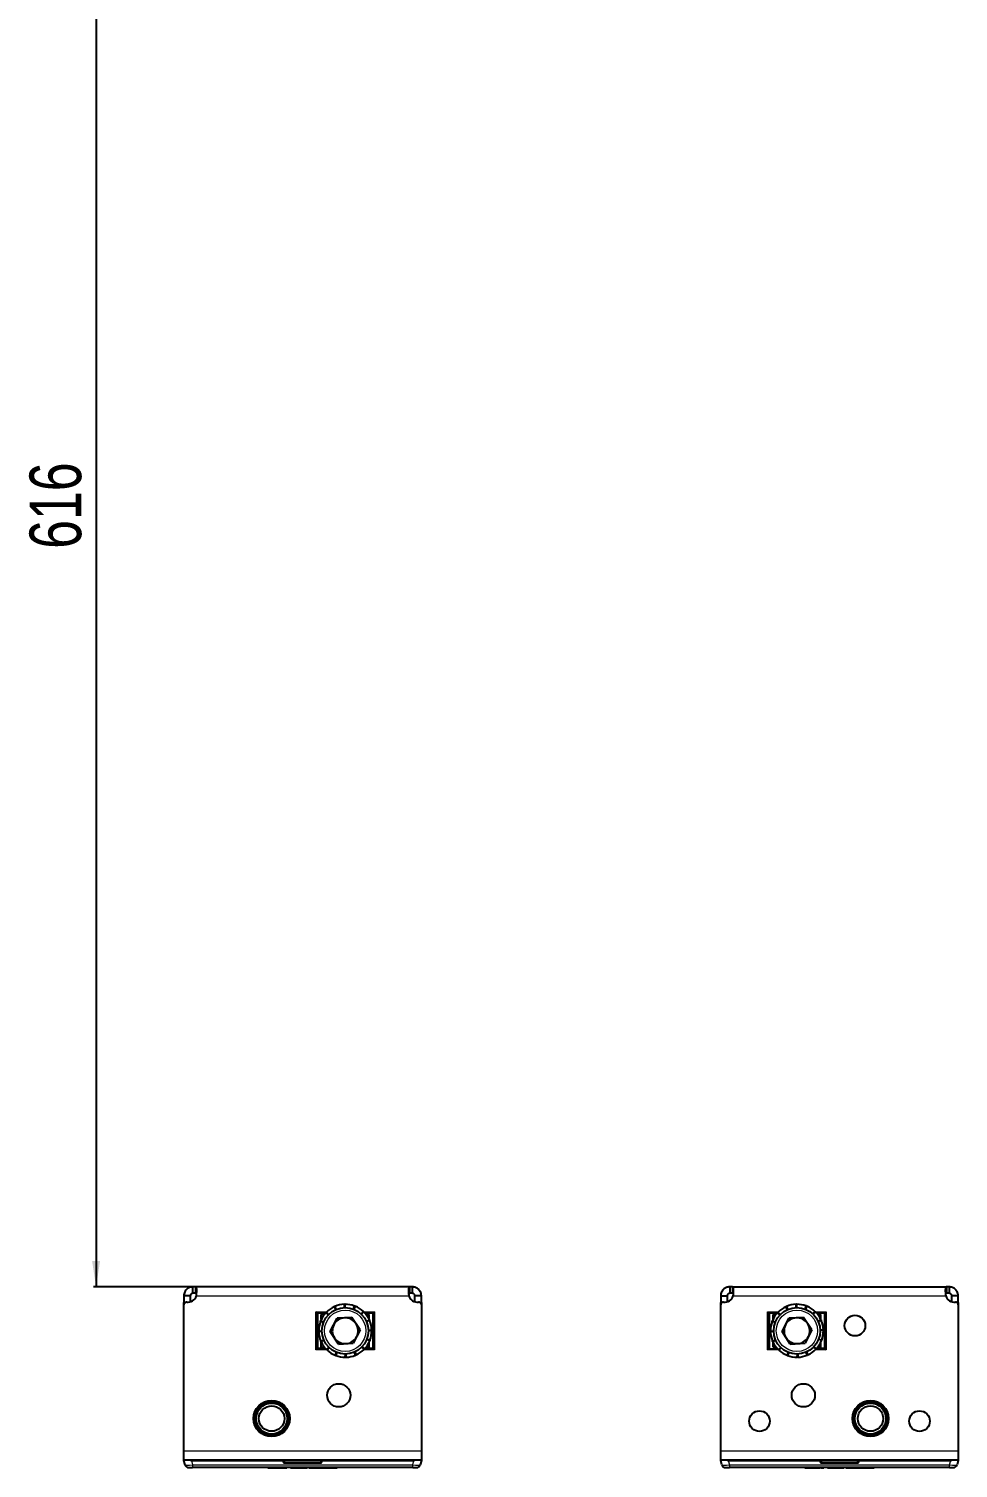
# Model space of a CAD drawing. Header units: millimetres. Extents: x 0 to 1604, y -557 to 575.
# Drawn here: x 3 to 363, y -557 to 1 of the extents above; entities that cross this region are included whole.
import ezdxf

# ---------------------------------------------------------------- set-up
doc = ezdxf.new("R2010")
doc.units = ezdxf.units.MM
doc.layers.add('FORMAT', color=7, linetype='Continuous')
doc.styles.add('SLDTEXTSTYLE0', font='TXT', dxfattribs={"width": 0.75})
doc.dimstyles.new('SLDDIMSTYLE0', dxfattribs={"dimtxt": 20, "dimasz": 10, "dimexe": 0, "dimexo": 0.0625, "dimgap": 5, "dimtad": 2, "dimdec": 1, "dimrnd": 1e-09, "dimzin": 12, "dimdsep": 46, "dimtxsty": 'SLDTEXTSTYLE0', "dimsah": 1, "dimcen": 0.09, "dimadec": 0, "dimazin": 3, "dimtfac": 1, "dimtofl": 0, "dimtmove": 0, "dimatfit": 3, "dimfxl": 0, "dimfrac": 2, "dimtolj": 1, "dimtzin": 12, "dimarcsym": 0})

# ---------------------------------------------------------------- blocks, each defined once
blk = doc.blocks.new('_D_6')
at = {"layer": 'FORMAT'}
for p, q in [((67.96, 129.29), (28.38, 129.29)), ((29.38, 129.29), (29.38, -486.71)), ((67.96, -486.71), (28.38, -486.71))]:
    blk.add_line(p, q, dxfattribs=at)
for points in [[(29.38, 129.29), (27.84, 119.29), (30.92, 119.29)], [(29.38, -486.71), (30.92, -476.71), (27.84, -476.71)]]:
    blk.add_solid(points, dxfattribs=at)
at = {"layer": 'FORMAT', "insert": (3.6, -200.88), "char_height": 20, "attachment_point": 1, "rotation": 90, "style": 'SLDTEXTSTYLE0'}
blk.add_mtext('616', dxfattribs=at)

msp = doc.modelspace()

# ---------------------------------------------------------------- linework, layer by layer
at = {"color": 7, "linetype": 'Continuous', "lineweight": 25}
for p, q in [((65.89, -490.21), (63.39, -490.21)), ((63.39, -490.21), (63.39, -492.72)), ((65.89, -490.21), (65.89, -492.5)), ((66.89, -489.21), (66.89, -486.71)), ((67.97, -486.71), (66.89, -486.71)), ((67.97, -489.21), (66.89, -489.21)), ((67.97, -489.21), (67.97, -486.71)), ((150.8, -486.71), (67.97, -486.71)), ((150.8, -486.71), (150.8, -489.21)), ((151.89, -486.71), (150.8, -486.71)), ((151.89, -489.21), (150.8, -489.21)), ((151.89, -486.71), (151.89, -489.21)), ((155.39, -490.21), (152.89, -490.21)), ((152.89, -492.5), (152.89, -490.21)), ((155.39, -492.72), (155.39, -490.21)), ((271.39, -490.21), (273.89, -490.21)), ((271.39, -490.21), (271.39, -492.72)), ((273.89, -490.21), (273.89, -492.5)), ((274.89, -486.71), (274.89, -489.21)), ((275.97, -486.71), (274.89, -486.71)), ((275.97, -489.21), (274.89, -489.21)), ((275.97, -486.71), (358.8, -486.71)), ((275.97, -486.71), (275.97, -489.21)), ((358.8, -486.71), (358.8, -489.21)), ((359.89, -486.71), (358.8, -486.71)), ((359.89, -489.21), (358.8, -489.21)), ((359.89, -486.71), (359.89, -489.21)), ((363.39, -490.21), (360.89, -490.21)), ((360.89, -492.5), (360.89, -490.21)), ((363.39, -492.72), (363.39, -490.21)), ((63.39, -493.61), (63.39, -492.72)), ((63.39, -550.21), (63.39, -493.61)), ((122.2, -495.5), (121.69, -494.36)), ((121.92, -494.26), (122.31, -495.45)), ((125.62, -494.72), (125.58, -493.47)), ((125.83, -493.46), (125.75, -494.71)), ((129.08, -495.3), (129.53, -494.13)), ((129.76, -494.22), (129.2, -495.35)), ((155.39, -492.72), (155.39, -493.61)), ((155.39, -493.61), (155.39, -550.21)), ((271.39, -493.61), (271.39, -492.72)), ((271.39, -550.21), (271.39, -493.61)), ((297.16, -495.52), (296.64, -494.38)), ((296.87, -494.28), (297.28, -495.47)), ((300.58, -494.72), (300.54, -493.47)), ((300.79, -493.46), (300.71, -494.71)), ((304.05, -495.29), (304.48, -494.12)), ((304.72, -494.21), (304.16, -495.33)), ((363.39, -492.72), (363.39, -493.61)), ((363.39, -493.61), (363.39, -550.21)), ((114.89, -496.71), (114.54, -496.36)), ((114.89, -496.71), (114.89, -510.71)), ((118.4, -496.71), (114.89, -496.71)), ((115.24, -497.06), (114.89, -496.71)), ((117.47, -500.52), (116.3, -500.07)), ((116.4, -499.84), (117.52, -500.4)), ((116.64, -499.3), (116.64, -497.41)), ((117.8, -497.41), (116.64, -497.41)), ((119.34, -497.54), (118.43, -496.68)), ((118.54, -496.71), (118.46, -496.71)), ((118.6, -496.5), (119.42, -497.45)), ((118.89, -496.96), (118.89, -497.11)), ((119.47, -497.4), (118.89, -497.07)), ((119.46, -497.41), (119.2, -497.41)), ((120.12, -504.02), (122.74, -498.87)), ((128.51, -498.57), (122.74, -498.87)), ((131.65, -503.41), (128.51, -498.57)), ((132.06, -497.16), (132.92, -496.26)), ((133.1, -496.43), (132.15, -497.25)), ((133.37, -496.71), (136.89, -496.71)), ((135.14, -497.41), (133.97, -497.41)), ((134.1, -500.03), (135.24, -499.51)), ((135.34, -499.74), (134.15, -500.14)), ((135.14, -499.3), (135.14, -497.41)), ((136.89, -496.71), (136.54, -497.06)), ((137.24, -496.36), (136.89, -496.71)), ((136.89, -496.71), (136.89, -510.71)), ((289.54, -496.36), (289.89, -496.71)), ((289.89, -510.71), (289.89, -496.71)), ((289.89, -496.71), (293.4, -496.71)), ((289.89, -496.71), (290.24, -497.06)), ((292.46, -500.55), (291.29, -500.12)), ((291.38, -499.88), (292.5, -500.44)), ((291.64, -499.3), (291.64, -497.41)), ((292.8, -497.41), (291.64, -497.41)), ((294.31, -497.57), (293.4, -496.72)), ((293.57, -496.54), (294.4, -497.48)), ((293.89, -496.96), (293.89, -497.17)), ((294.46, -497.41), (294.14, -497.41)), ((295.12, -504.03), (297.73, -498.88)), ((303.49, -498.56), (297.73, -498.88)), ((306.65, -503.4), (303.49, -498.56)), ((307.03, -497.14), (307.88, -496.22)), ((308.06, -496.4), (307.12, -497.22)), ((311.89, -496.71), (308.37, -496.71)), ((310.14, -497.41), (308.97, -497.41)), ((309.08, -499.99), (310.22, -499.47)), ((310.32, -499.7), (309.13, -500.1)), ((310.14, -499.3), (310.14, -497.41)), ((311.54, -497.06), (311.89, -496.71)), ((311.89, -496.71), (312.24, -496.36)), ((311.89, -510.71), (311.89, -496.71)), ((115.64, -503.77), (116.89, -503.85)), ((116.89, -503.98), (115.64, -504.01)), ((123.27, -508.86), (120.12, -504.02)), ((131.65, -503.41), (129.03, -508.55)), ((135.38, -507.59), (134.25, -507.03)), ((134.3, -506.91), (135.47, -507.36)), ((134.88, -503.45), (136.13, -503.41)), ((136.14, -503.66), (134.88, -503.57)), ((290.64, -503.81), (291.89, -503.89)), ((291.89, -504.02), (290.64, -504.06)), ((298.28, -508.86), (295.12, -504.03)), ((306.65, -503.4), (304.04, -508.55)), ((310.39, -507.54), (309.27, -506.99)), ((309.31, -506.87), (310.48, -507.31)), ((309.88, -503.41), (311.13, -503.36)), ((311.14, -503.61), (309.88, -503.53)), ((114.89, -510.71), (114.54, -511.06)), ((115.24, -510.36), (114.89, -510.71)), ((114.89, -510.71), (118.4, -510.71)), ((116.44, -507.68), (117.63, -507.29)), ((117.68, -507.4), (116.54, -507.91)), ((116.64, -510.01), (116.64, -508.13)), ((116.64, -510.01), (117.8, -510.01)), ((118.67, -511), (119.62, -510.17)), ((119.71, -510.26), (118.85, -511.17)), ((122.01, -513.2), (122.57, -512.08)), ((122.69, -512.13), (122.24, -513.29)), ((123.27, -508.86), (129.03, -508.55)), ((125.94, -513.96), (126.03, -512.71)), ((126.15, -512.71), (126.19, -513.96)), ((129.86, -513.16), (129.46, -511.97)), ((129.57, -511.92), (130.09, -513.06)), ((132.3, -510.02), (132.89, -510.36)), ((132.31, -510.01), (132.57, -510.01)), ((133.17, -510.92), (132.35, -509.98)), ((132.43, -509.89), (133.34, -510.74)), ((132.89, -510.46), (132.89, -510.31)), ((133.31, -510.71), (133.24, -510.71)), ((136.89, -510.71), (133.37, -510.71)), ((133.97, -510.01), (135.14, -510.01)), ((135.14, -510.01), (135.14, -508.13)), ((136.89, -510.71), (136.54, -510.36)), ((137.24, -511.06), (136.89, -510.71)), ((289.54, -511.06), (289.89, -510.71)), ((289.89, -510.71), (293.4, -510.71)), ((291.45, -507.73), (292.64, -507.32)), ((292.69, -507.44), (291.56, -507.96)), ((291.64, -510.01), (291.64, -508.13)), ((291.64, -510.01), (292.8, -510.01)), ((293.71, -511.03), (294.65, -510.2)), ((294.74, -510.29), (293.89, -511.2)), ((297.06, -513.22), (297.61, -512.1)), ((297.73, -512.14), (297.29, -513.31)), ((298.28, -508.86), (304.04, -508.55)), ((300.99, -513.96), (301.07, -512.71)), ((301.19, -512.71), (301.23, -513.96)), ((304.9, -513.14), (304.5, -511.96)), ((304.61, -511.91), (305.13, -513.04)), ((307.31, -510.01), (307.63, -510.01)), ((308.2, -510.89), (307.38, -509.95)), ((307.46, -509.86), (308.38, -510.71)), ((307.89, -510.46), (307.89, -510.25)), ((308.37, -510.71), (311.89, -510.71)), ((308.97, -510.01), (310.14, -510.01)), ((310.14, -510.01), (310.14, -508.13)), ((311.54, -510.36), (311.89, -510.71)), ((311.89, -510.71), (312.24, -511.06)), ((63.39, -553.71), (63.39, -550.21)), ((155.39, -550.21), (155.39, -553.71)), ((271.39, -553.71), (271.39, -550.21)), ((363.39, -550.21), (363.39, -553.71)), ((63.39, -553.91), (63.39, -553.71)), ((63.39, -553.71), (155.39, -553.71)), ((63.84, -555.6), (63.39, -553.91)), ((65.29, -556.71), (66.74, -556.71)), ((66.28, -553.91), (101.89, -553.91)), ((152.04, -556.71), (66.74, -556.71)), ((95.96, -556.91), (95.96, -556.71)), ((101.64, -556.91), (96.39, -556.91)), ((101.89, -553.71), (101.89, -553.91)), ((101.89, -553.91), (101.89, -554.41)), ((102.07, -556.91), (102.07, -556.71)), ((102.39, -554.91), (116.39, -554.91)), ((103.31, -556.91), (103.31, -556.71)), ((103.56, -556.91), (103.56, -556.71)), ((104.7, -556.91), (104.7, -556.71)), ((107.53, -556.91), (104.7, -556.91)), ((111, -556.94), (111, -556.71)), ((111.81, -556.91), (111.81, -556.71)), ((113.3, -556.91), (111.81, -556.91)), ((113.3, -556.91), (113.3, -556.71)), ((115.97, -556.91), (113.3, -556.91)), ((115.97, -556.91), (115.97, -556.71)), ((117.1, -556.91), (115.97, -556.91)), ((116.89, -553.71), (116.89, -553.91)), ((116.89, -554.41), (116.89, -553.91)), ((116.89, -553.91), (152.49, -553.91)), ((117.1, -556.91), (117.1, -556.71)), ((117.16, -556.91), (117.1, -556.91)), ((122.81, -556.91), (122.81, -556.71)), ((152.04, -556.71), (153.48, -556.71)), ((155.39, -553.91), (154.93, -555.6)), ((155.39, -553.71), (155.39, -553.91)), ((271.39, -553.91), (271.39, -553.71)), ((271.39, -553.71), (363.39, -553.71)), ((271.84, -555.6), (271.39, -553.91)), ((273.29, -556.71), (274.74, -556.71)), ((274.28, -553.91), (309.89, -553.91)), ((360.04, -556.71), (274.74, -556.71)), ((303.96, -556.91), (303.96, -556.71)), ((309.64, -556.91), (304.39, -556.91)), ((309.89, -553.71), (309.89, -553.91)), ((309.89, -553.91), (309.89, -554.41)), ((310.07, -556.91), (310.07, -556.71)), ((310.39, -554.91), (324.39, -554.91)), ((311.31, -556.91), (311.31, -556.71)), ((311.56, -556.91), (311.56, -556.71)), ((312.7, -556.91), (312.7, -556.71)), ((315.53, -556.91), (312.7, -556.91)), ((319, -556.94), (319, -556.71)), ((319.81, -556.91), (319.81, -556.71)), ((321.3, -556.91), (319.81, -556.91)), ((321.3, -556.91), (321.3, -556.71)), ((323.97, -556.91), (321.3, -556.91)), ((323.97, -556.91), (323.97, -556.71)), ((325.1, -556.91), (323.97, -556.91)), ((324.89, -553.71), (324.89, -553.91)), ((324.89, -554.41), (324.89, -553.91)), ((324.89, -553.91), (360.49, -553.91)), ((325.1, -556.91), (325.1, -556.71)), ((325.16, -556.91), (325.1, -556.91)), ((330.81, -556.91), (330.81, -556.71)), ((360.04, -556.71), (361.48, -556.71)), ((363.39, -553.91), (362.93, -555.6)), ((363.39, -553.71), (363.39, -553.91))]:
    msp.add_line(p, q, dxfattribs=at)
at = {"color": 8, "linetype": 'Continuous', "lineweight": 18}
for p, q in [((68.22, -490.21), (150.55, -490.21)), ((276.22, -490.21), (358.55, -490.21)), ((63.39, -492.72), (63.95, -492.72)), ((154.83, -492.72), (155.39, -492.72)), ((271.39, -492.72), (271.95, -492.72)), ((362.83, -492.72), (363.39, -492.72)), ((114.54, -496.36), (118.74, -496.36)), ((114.54, -511.06), (114.54, -496.36)), ((118.09, -497.06), (115.24, -497.06)), ((115.24, -497.06), (115.24, -510.36)), ((132.82, -496.36), (137.24, -496.36)), ((136.54, -497.06), (133.69, -497.06)), ((136.54, -510.36), (136.54, -497.06)), ((137.24, -496.36), (137.24, -511.06)), ((289.54, -496.36), (293.74, -496.36)), ((289.54, -511.06), (289.54, -496.36)), ((293.09, -497.06), (290.24, -497.06)), ((290.24, -497.06), (290.24, -510.71)), ((307.75, -496.36), (312.24, -496.36)), ((311.54, -497.06), (308.69, -497.06)), ((311.54, -510.36), (311.54, -497.06)), ((312.24, -496.36), (312.24, -511.06)), ((118.96, -511.06), (114.54, -511.06)), ((115.24, -510.36), (118.09, -510.36)), ((137.24, -511.06), (133.03, -511.06)), ((133.69, -510.36), (136.54, -510.36)), ((294.02, -511.06), (289.54, -511.06)), ((312.24, -511.06), (308.03, -511.06)), ((308.69, -510.36), (311.54, -510.36)), ((63.39, -550.21), (155.39, -550.21)), ((271.39, -550.21), (363.39, -550.21)), ((66.28, -553.91), (66.74, -555.6)), ((66.74, -555.6), (152.04, -555.6)), ((66.74, -555.6), (66.74, -556.71)), ((96.39, -556.91), (96.39, -556.71)), ((101.64, -556.91), (101.64, -556.71)), ((102.39, -554.41), (101.89, -554.41)), ((102.39, -553.71), (102.39, -554.41)), ((102.39, -554.41), (116.39, -554.41)), ((102.39, -554.41), (102.39, -554.91)), ((107.53, -556.91), (107.53, -556.71)), ((109.89, -556.91), (109.89, -556.71)), ((116.39, -554.41), (116.39, -553.71)), ((116.39, -554.41), (116.89, -554.41)), ((116.39, -554.41), (116.39, -554.91)), ((120.7, -556.91), (120.7, -556.71)), ((152.04, -555.6), (152.49, -553.91)), ((152.04, -556.71), (152.04, -555.6)), ((274.28, -553.91), (274.74, -555.6)), ((274.74, -555.6), (360.04, -555.6)), ((274.74, -555.6), (274.74, -556.71)), ((304.39, -556.91), (304.39, -556.71)), ((309.64, -556.91), (309.64, -556.71)), ((310.39, -554.41), (309.89, -554.41)), ((310.39, -553.71), (310.39, -554.41)), ((310.39, -554.41), (310.39, -554.91)), ((310.39, -554.41), (324.39, -554.41)), ((315.53, -556.91), (315.53, -556.71)), ((317.89, -556.91), (317.89, -556.71)), ((324.39, -554.41), (324.39, -553.71)), ((324.39, -554.41), (324.89, -554.41)), ((324.39, -554.41), (324.39, -554.91)), ((328.7, -556.91), (328.7, -556.71)), ((360.04, -555.6), (360.49, -553.91)), ((360.04, -556.71), (360.04, -555.6))]:
    msp.add_line(p, q, dxfattribs=at)
at = {"color": 7, "linetype": 'Continuous', "lineweight": 25}
for centre, radius in [((125.89, -503.71), 9), ((300.89, -503.71), 9), ((323.39, -501.71), 4), ((123.39, -528.71), 4.5), ((303.39, -528.71), 4.5), ((97.39, -537.71), 7), ((97.39, -537.71), 6.5), ((97.39, -537.71), 6), ((97.39, -537.71), 4.93), ((286.39, -538.71), 4), ((329.39, -537.71), 7), ((329.39, -537.71), 6.5), ((329.39, -537.71), 6), ((329.39, -537.71), 4.92), ((348.39, -538.71), 4)]:
    msp.add_circle(centre, radius, dxfattribs=at)
at = {"color": 8, "linetype": 'Continuous', "lineweight": 18}
for centre, radius in [((125.89, -503.71), 8), ((300.89, -503.71), 8), ((97.39, -537.71), 6.25), ((329.39, -537.71), 6.25)]:
    msp.add_circle(centre, radius, dxfattribs=at)
at = {"color": 7, "linetype": 'Continuous', "lineweight": 25}
for centre, radius, start, end in [((64.89, -489.14), 3.5, 263.6206, 342.1747), ((153.89, -489.14), 3.5, 197.8253, 276.3794), ((272.89, -489.14), 3.5, 263.6206, 342.1747), ((361.89, -489.14), 3.5, 197.8253, 276.3794), ((64.39, -493.61), 1, 83.6206, 180), ((125.89, -503.71), 10.25, 114.1868, 135.2909), ((125.89, -503.71), 10.25, 91.6868, 112.7909), ((125.89, -503.71), 10.25, 69.1868, 90.2909), ((125.89, -503.71), 10.25, 46.6868, 67.7909), ((154.39, -493.61), 1, 360, 96.3794), ((272.39, -493.61), 1, 83.6206, 180), ((300.89, -503.71), 10.25, 114.4505, 135.5546), ((300.89, -503.71), 10.25, 91.9505, 113.0546), ((300.89, -503.71), 10.25, 69.4505, 90.5546), ((300.89, -503.71), 10.25, 46.9505, 68.0546), ((362.39, -493.61), 1, 360, 96.3794), ((125.89, -503.71), 10.25, 159.1868, 180.2909), ((125.89, -503.71), 10.25, 136.6868, 157.7909), ((125.89, -503.71), 5, 153.0175, 213.0175), ((125.89, -503.71), 5, 93.0175, 153.0175), ((125.89, -503.71), 5, 33.0175, 93.0175), ((125.89, -503.71), 5, 333.0175, 33.0175), ((125.89, -503.71), 10.25, 24.1868, 45.2909), ((125.89, -503.71), 10.25, 1.6868, 22.7909), ((300.89, -503.71), 10.25, 159.4505, 180.5546), ((300.89, -503.71), 10.25, 136.9505, 158.0546), ((300.89, -503.71), 5, 153.1455, 213.1455), ((300.89, -503.71), 5, 93.1455, 153.1455), ((300.89, -503.71), 5, 33.1455, 93.1455), ((300.89, -503.71), 5, 333.1455, 33.1455), ((300.89, -503.71), 10.25, 24.4505, 45.5546), ((300.89, -503.71), 10.25, 1.9505, 23.0546), ((125.89, -503.71), 10.25, 181.6868, 202.7909), ((125.89, -503.71), 5, 213.0175, 273.0175), ((125.89, -503.71), 5, 273.0175, 333.0175), ((125.89, -503.71), 10.25, 339.1868, 0.2909), ((300.89, -503.71), 10.25, 181.9505, 203.0546), ((300.89, -503.71), 5, 213.1455, 273.1455), ((300.89, -503.71), 5, 273.1455, 333.1455), ((300.89, -503.71), 10.25, 339.4505, 0.5546), ((125.89, -503.71), 10.25, 204.1868, 225.2909), ((125.89, -503.71), 10.25, 226.6868, 247.7909), ((125.89, -503.71), 10.25, 294.1868, 315.2909), ((125.89, -503.71), 10.25, 316.6868, 337.7909), ((300.89, -503.71), 10.25, 204.4505, 225.5546), ((300.89, -503.71), 10.25, 226.9505, 248.0546), ((300.89, -503.71), 10.25, 294.4505, 315.5546), ((300.89, -503.71), 10.25, 316.9505, 338.0546), ((125.89, -503.71), 10.25, 249.1868, 270.2909), ((125.89, -503.71), 10.25, 271.6868, 292.7909), ((300.89, -503.71), 10.25, 249.4505, 270.5546), ((300.89, -503.71), 10.25, 271.9505, 293.0546), ((65.29, -555.21), 1.5, 195, 270), ((102.39, -554.41), 0.5, 180, 270), ((116.39, -554.41), 0.5, 270, 0), ((153.48, -555.21), 1.5, 270, 345), ((273.29, -555.21), 1.5, 195, 270), ((310.39, -554.41), 0.5, 180, 270), ((324.39, -554.41), 0.5, 270, 0), ((361.48, -555.21), 1.5, 270, 345)]:
    msp.add_arc(centre, radius, start, end, dxfattribs=at)
at = {"color": 8, "linetype": 'Continuous', "lineweight": 18}
for centre, major_axis, start_param, end_param in [((66.84, -555.21), (3, 0.38), 3.158333, 4.662092), ((151.93, -555.21), (3, -0.38), 4.762686, 6.266445), ((274.84, -555.21), (3, 0.38), 3.158333, 4.662092), ((359.93, -555.21), (3, -0.38), 4.762686, 6.266445)]:
    msp.add_ellipse(centre, major_axis=major_axis, ratio=0.123038, start_param=start_param, end_param=end_param, dxfattribs=at)
at = {"color": 7, "linetype": 'Continuous', "lineweight": 25}
for centre, major_axis, start_param, end_param in [((63.39, -542.32), (3.1, -11.57), 6.030113, 6.216148), ((155.39, -542.32), (-3.1, -11.57), 0.067037, 0.253072), ((271.39, -542.32), (3.1, -11.57), 6.030113, 6.216148), ((363.39, -542.32), (-3.1, -11.57), 0.067037, 0.253072)]:
    msp.add_ellipse(centre, major_axis=major_axis, ratio=0.250563, start_param=start_param, end_param=end_param, dxfattribs=at)
for points, knots in [([(66.89, -486.71), (66.43, -486.76), (65.62, -486.85), (64.71, -487.42), (64.12, -488.02), (63.72, -488.65), (63.44, -489.4), (63.4, -489.94), (63.39, -490.21)], [0, 0, 0, 0, 0.254149, 0.448213, 0.574908, 0.708872, 0.850468, 1, 1, 1, 1]), ([(66.89, -489.21), (66.76, -489.23), (66.55, -489.25), (66.28, -489.41), (66.1, -489.58), (65.98, -489.77), (65.9, -489.98), (65.89, -490.13), (65.89, -490.21)], [0, 0, 0, 0, 0.296302, 0.497469, 0.6154973, 0.73607, 0.8631142, 1, 1, 1, 1]), ([(68.22, -490.21), (68.25, -489.92), (68.3, -489.37), (68.37, -488.46), (68.4, -487.58), (68.26, -486.86), (68.07, -486.76), (67.97, -486.71)], [0, 0, 0, 0, 0.16069, 0.301312, 0.521951, 0.753573, 1, 1, 1, 1]), ([(150.8, -486.71), (150.75, -486.73), (150.65, -486.76), (150.5, -487.05), (150.4, -487.51), (150.38, -488.14), (150.4, -488.75), (150.46, -489.46), (150.52, -489.96), (150.55, -490.21)], [0, 0, 0, 0, 0.144067, 0.271276, 0.474907, 0.597997, 0.726338, 0.860245, 1, 1, 1, 1]), ([(155.39, -490.21), (155.36, -489.9), (155.31, -489.31), (154.92, -488.36), (154.2, -487.49), (153.11, -486.84), (152.3, -486.76), (151.89, -486.71)], [0, 0, 0, 0, 0.17084, 0.319217, 0.548103, 0.767822, 1, 1, 1, 1]), ([(152.89, -490.21), (152.88, -490.12), (152.87, -489.96), (152.77, -489.73), (152.66, -489.57), (152.53, -489.44), (152.39, -489.34), (152.16, -489.24), (152, -489.22), (151.89, -489.21)], [0, 0, 0, 0, 0.1543587, 0.2872828, 0.4004353, 0.4965437, 0.6043139, 0.7231511, 1, 1, 1, 1]), ([(274.89, -486.71), (274.43, -486.76), (273.62, -486.85), (272.71, -487.42), (272.12, -488.02), (271.72, -488.65), (271.44, -489.4), (271.4, -489.94), (271.39, -490.21)], [0, 0, 0, 0, 0.254149, 0.448213, 0.574908, 0.708872, 0.850468, 1, 1, 1, 1]), ([(274.89, -489.21), (274.76, -489.23), (274.55, -489.25), (274.28, -489.41), (274.1, -489.58), (273.98, -489.77), (273.9, -489.98), (273.89, -490.13), (273.89, -490.21)], [0, 0, 0, 0, 0.296302, 0.497469, 0.615497, 0.73607, 0.863114, 1, 1, 1, 1]), ([(276.22, -490.21), (276.25, -489.92), (276.3, -489.37), (276.37, -488.46), (276.4, -487.58), (276.26, -486.86), (276.07, -486.76), (275.97, -486.71)], [0, 0, 0, 0, 0.16069, 0.301312, 0.521951, 0.753573, 1, 1, 1, 1]), ([(358.8, -486.71), (358.75, -486.73), (358.65, -486.76), (358.5, -487.05), (358.4, -487.51), (358.38, -488.14), (358.4, -488.75), (358.46, -489.46), (358.52, -489.96), (358.55, -490.21)], [0, 0, 0, 0, 0.144067, 0.271276, 0.474907, 0.597997, 0.726338, 0.860245, 1, 1, 1, 1]), ([(363.39, -490.21), (363.36, -489.9), (363.31, -489.31), (362.92, -488.36), (362.2, -487.49), (361.11, -486.84), (360.3, -486.76), (359.89, -486.71)], [0, 0, 0, 0, 0.17084, 0.319217, 0.548103, 0.767822, 1, 1, 1, 1]), ([(360.89, -490.21), (360.88, -490.12), (360.87, -489.96), (360.77, -489.73), (360.66, -489.57), (360.53, -489.44), (360.39, -489.34), (360.16, -489.24), (360, -489.22), (359.89, -489.21)], [0, 0, 0, 0, 0.154359, 0.287283, 0.400435, 0.496544, 0.604314, 0.723151, 1, 1, 1, 1]), ([(121.69, -494.36), (121.72, -494.35), (121.78, -494.32), (121.86, -494.29), (121.9, -494.27), (121.92, -494.26)], [0, 0, 0, 0, 0.4999808, 0.7499881, 1, 1, 1, 1]), ([(125.58, -493.47), (125.63, -493.47), (125.69, -493.46), (125.77, -493.46), (125.81, -493.46), (125.83, -493.46)], [0, 0, 0, 0, 0.499981, 0.749988, 1, 1, 1, 1]), ([(129.53, -494.13), (129.57, -494.15), (129.63, -494.17), (129.7, -494.2), (129.74, -494.22), (129.76, -494.22)], [0, 0, 0, 0, 0.499981, 0.749988, 1, 1, 1, 1]), ([(296.64, -494.38), (296.68, -494.37), (296.74, -494.34), (296.81, -494.31), (296.85, -494.29), (296.87, -494.28)], [0, 0, 0, 0, 0.499981, 0.749988, 1, 1, 1, 1]), ([(300.54, -493.47), (300.58, -493.47), (300.64, -493.47), (300.72, -493.46), (300.77, -493.46), (300.79, -493.46)], [0, 0, 0, 0, 0.4999808, 0.7499881, 1, 1, 1, 1]), ([(304.48, -494.12), (304.52, -494.13), (304.58, -494.15), (304.66, -494.18), (304.7, -494.2), (304.72, -494.21)], [0, 0, 0, 0, 0.499981, 0.749988, 1, 1, 1, 1]), ([(116.3, -500.07), (116.32, -500.03), (116.34, -499.97), (116.37, -499.9), (116.39, -499.86), (116.4, -499.84)], [0, 0, 0, 0, 0.499981, 0.749988, 1, 1, 1, 1]), ([(118.43, -496.68), (118.46, -496.65), (118.5, -496.61), (118.56, -496.55), (118.59, -496.52), (118.6, -496.5)], [0, 0, 0, 0, 0.499981, 0.749988, 1, 1, 1, 1]), ([(132.92, -496.26), (132.95, -496.28), (132.99, -496.33), (133.05, -496.38), (133.08, -496.41), (133.1, -496.43)], [0, 0, 0, 0, 0.499981, 0.749988, 1, 1, 1, 1]), ([(135.24, -499.51), (135.25, -499.55), (135.28, -499.61), (135.31, -499.69), (135.33, -499.72), (135.34, -499.74)], [0, 0, 0, 0, 0.499981, 0.749988, 1, 1, 1, 1]), ([(291.29, -500.12), (291.3, -500.08), (291.32, -500.02), (291.36, -499.94), (291.37, -499.9), (291.38, -499.88)], [0, 0, 0, 0, 0.499981, 0.749988, 1, 1, 1, 1]), ([(293.4, -496.72), (293.42, -496.69), (293.47, -496.64), (293.52, -496.58), (293.55, -496.55), (293.57, -496.54)], [0, 0, 0, 0, 0.499981, 0.749988, 1, 1, 1, 1]), ([(307.88, -496.22), (307.91, -496.25), (307.96, -496.29), (308.02, -496.35), (308.05, -496.38), (308.06, -496.4)], [0, 0, 0, 0, 0.499981, 0.749988, 1, 1, 1, 1]), ([(310.22, -499.47), (310.23, -499.51), (310.26, -499.57), (310.29, -499.64), (310.31, -499.68), (310.32, -499.7)], [0, 0, 0, 0, 0.499981, 0.749988, 1, 1, 1, 1]), ([(115.64, -504.01), (115.64, -503.97), (115.64, -503.91), (115.64, -503.83), (115.64, -503.79), (115.64, -503.77)], [0, 0, 0, 0, 0.499981, 0.749988, 1, 1, 1, 1]), ([(136.13, -503.41), (136.13, -503.45), (136.13, -503.52), (136.14, -503.6), (136.14, -503.64), (136.14, -503.66)], [0, 0, 0, 0, 0.4999808, 0.7499881, 1, 1, 1, 1]), ([(290.64, -504.06), (290.64, -504.02), (290.64, -503.96), (290.64, -503.87), (290.64, -503.83), (290.64, -503.81)], [0, 0, 0, 0, 0.499981, 0.749988, 1, 1, 1, 1]), ([(311.13, -503.36), (311.13, -503.41), (311.13, -503.47), (311.13, -503.55), (311.14, -503.59), (311.14, -503.61)], [0, 0, 0, 0, 0.499981, 0.749988, 1, 1, 1, 1]), ([(116.54, -507.91), (116.52, -507.87), (116.49, -507.82), (116.46, -507.74), (116.44, -507.7), (116.44, -507.68)], [0, 0, 0, 0, 0.4999808, 0.7499881, 1, 1, 1, 1]), ([(118.85, -511.17), (118.82, -511.14), (118.78, -511.1), (118.72, -511.04), (118.69, -511.01), (118.67, -511)], [0, 0, 0, 0, 0.499981, 0.749988, 1, 1, 1, 1]), ([(133.34, -510.74), (133.32, -510.77), (133.27, -510.82), (133.21, -510.88), (133.19, -510.91), (133.17, -510.92)], [0, 0, 0, 0, 0.499981, 0.749988, 1, 1, 1, 1]), ([(135.47, -507.36), (135.45, -507.39), (135.43, -507.45), (135.4, -507.53), (135.38, -507.57), (135.38, -507.59)], [0, 0, 0, 0, 0.4999808, 0.7499881, 1, 1, 1, 1]), ([(291.56, -507.96), (291.54, -507.92), (291.51, -507.86), (291.48, -507.78), (291.46, -507.75), (291.45, -507.73)], [0, 0, 0, 0, 0.4999808, 0.7499881, 1, 1, 1, 1]), ([(293.89, -511.2), (293.86, -511.17), (293.81, -511.13), (293.75, -511.07), (293.72, -511.05), (293.71, -511.03)], [0, 0, 0, 0, 0.499981, 0.749988, 1, 1, 1, 1]), ([(308.38, -510.71), (308.35, -510.74), (308.3, -510.79), (308.25, -510.85), (308.22, -510.88), (308.2, -510.89)], [0, 0, 0, 0, 0.499981, 0.749988, 1, 1, 1, 1]), ([(310.48, -507.31), (310.47, -507.35), (310.45, -507.41), (310.42, -507.49), (310.4, -507.52), (310.39, -507.54)], [0, 0, 0, 0, 0.499981, 0.749988, 1, 1, 1, 1]), ([(122.24, -513.29), (122.2, -513.28), (122.15, -513.26), (122.07, -513.23), (122.03, -513.21), (122.01, -513.2)], [0, 0, 0, 0, 0.499981, 0.749988, 1, 1, 1, 1]), ([(126.19, -513.96), (126.15, -513.96), (126.08, -513.96), (126, -513.96), (125.96, -513.96), (125.94, -513.96)], [0, 0, 0, 0, 0.499981, 0.749988, 1, 1, 1, 1]), ([(130.09, -513.06), (130.05, -513.08), (129.99, -513.11), (129.91, -513.14), (129.88, -513.15), (129.86, -513.16)], [0, 0, 0, 0, 0.499981, 0.749988, 1, 1, 1, 1]), ([(297.29, -513.31), (297.25, -513.3), (297.19, -513.27), (297.11, -513.24), (297.07, -513.23), (297.06, -513.22)], [0, 0, 0, 0, 0.499981, 0.749988, 1, 1, 1, 1]), ([(301.23, -513.96), (301.19, -513.96), (301.13, -513.96), (301.05, -513.96), (301.01, -513.96), (300.99, -513.96)], [0, 0, 0, 0, 0.499981, 0.749988, 1, 1, 1, 1]), ([(305.13, -513.04), (305.09, -513.06), (305.03, -513.09), (304.96, -513.12), (304.92, -513.14), (304.9, -513.14)], [0, 0, 0, 0, 0.499981, 0.749988, 1, 1, 1, 1]), ([(96.39, -556.91), (96.33, -556.91), (96.2, -556.91), (96.06, -556.91), (95.97, -556.91), (95.96, -556.91), (95.96, -556.91)], [0, 0, 0, 0, 0.281303, 0.555629, 0.773878, 1, 1, 1, 1]), ([(102.07, -556.91), (102.06, -556.91), (102.05, -556.91), (101.93, -556.91), (101.79, -556.91), (101.69, -556.91), (101.64, -556.91)], [0, 0, 0, 0, 0.285248, 0.560563, 0.777151, 1, 1, 1, 1]), ([(103.31, -556.91), (103.26, -556.91), (103.15, -556.91), (102.85, -556.91), (102.56, -556.91), (102.36, -556.91), (102.29, -556.91)], [0, 0, 0, 0, 0.255277, 0.538303, 0.854078, 1, 1, 1, 1]), ([(103.13, -556.91), (103.02, -556.91), (102.77, -556.91), (102.47, -556.91), (102.29, -556.91), (102.29, -556.91)], [0, 0, 0, 0, 0.466249, 0.997338, 1, 1, 1, 1]), ([(109.89, -556.91), (109.74, -556.91), (109.38, -556.91), (108.58, -556.91), (107.94, -556.91), (107.53, -556.91)], [0, 0, 0, 0, 0.2167419, 0.4896426, 1, 1, 1, 1]), ([(110.98, -556.91), (110.99, -556.91), (111.02, -556.91), (110.86, -556.91), (110.49, -556.91), (110.1, -556.91), (109.89, -556.91)], [0, 0, 0, 0, 0.061615, 0.333035, 0.637399, 1, 1, 1, 1]), ([(120.7, -556.91), (120.2, -556.91), (119.27, -556.91), (118.07, -556.91), (117.35, -556.91), (117.17, -556.91), (117.16, -556.91)], [0, 0, 0, 0, 0.381983, 0.713352, 0.984017, 1, 1, 1, 1]), ([(122.81, -556.91), (122.44, -556.91), (121.75, -556.91), (121.04, -556.91), (120.7, -556.91)], [0, 0, 0, 0, 0.5368, 1, 1, 1, 1]), ([(304.39, -556.91), (304.33, -556.91), (304.2, -556.91), (304.06, -556.91), (303.97, -556.91), (303.96, -556.91), (303.96, -556.91)], [0, 0, 0, 0, 0.281303, 0.555629, 0.773878, 1, 1, 1, 1]), ([(310.07, -556.91), (310.06, -556.91), (310.05, -556.91), (309.93, -556.91), (309.79, -556.91), (309.69, -556.91), (309.64, -556.91)], [0, 0, 0, 0, 0.285248, 0.560563, 0.777151, 1, 1, 1, 1]), ([(311.31, -556.91), (311.26, -556.91), (311.15, -556.91), (310.85, -556.91), (310.56, -556.91), (310.36, -556.91), (310.29, -556.91)], [0, 0, 0, 0, 0.255277, 0.538303, 0.854078, 1, 1, 1, 1]), ([(311.13, -556.91), (311.02, -556.91), (310.77, -556.91), (310.47, -556.91), (310.29, -556.91), (310.29, -556.91)], [0, 0, 0, 0, 0.466249, 0.997338, 1, 1, 1, 1]), ([(317.89, -556.91), (317.74, -556.91), (317.38, -556.91), (316.58, -556.91), (315.94, -556.91), (315.53, -556.91)], [0, 0, 0, 0, 0.216742, 0.489643, 1, 1, 1, 1]), ([(318.98, -556.91), (318.99, -556.91), (319.02, -556.91), (318.86, -556.91), (318.49, -556.91), (318.1, -556.91), (317.89, -556.91)], [0, 0, 0, 0, 0.061615, 0.333035, 0.637399, 1, 1, 1, 1]), ([(328.7, -556.91), (328.2, -556.91), (327.27, -556.91), (326.07, -556.91), (325.35, -556.91), (325.17, -556.91), (325.16, -556.91)], [0, 0, 0, 0, 0.3819835, 0.7133523, 0.984017, 1, 1, 1, 1]), ([(330.81, -556.91), (330.44, -556.91), (329.75, -556.91), (329.04, -556.91), (328.7, -556.91)], [0, 0, 0, 0, 0.5368, 1, 1, 1, 1])]:
    msp.add_open_spline(points, degree=3, knots=knots, dxfattribs=at)

# ---------------------------------------------------------------- dimensions: what is measured, and where the dimension line sits
at = {"layer": 'FORMAT'}
dim = msp.add_linear_dim(base=(29.38, -486.71), p1=(67.97, 129.29), p2=(67.97, -486.71), angle=90, dimstyle='SLDDIMSTYLE0', dxfattribs=at)
dim.commit()
dim.dimension.update_dxf_attribs({"geometry": '_D_6', "text_midpoint": (29.38, -178.71), "dimtype": 160})

doc.saveas('drawing.dxf')
